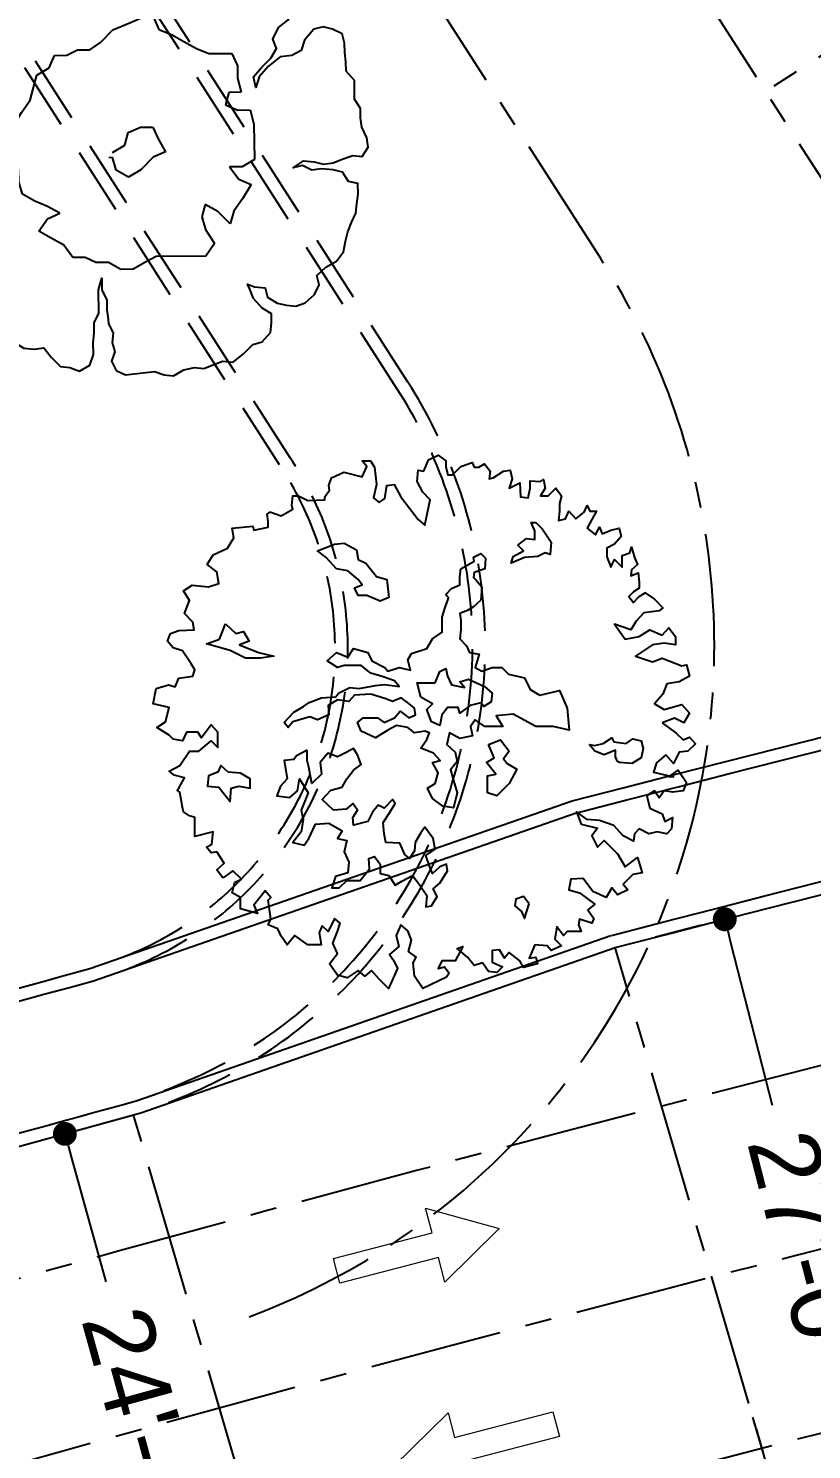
# Model space of a CAD drawing. Header units: inches. Extents: x -48022 to 80112, y -8164 to 5118.
# Drawn here: x 55822 to 56191, y -260 to 410 of the extents above; entities that cross this region are included whole.
import ezdxf

# ---------------------------------------------------------------- set-up
doc = ezdxf.new("R2010")
doc.units = ezdxf.units.IN
doc.header["$LTSCALE"] = 10
doc.header["$PDMODE"] = 32
doc.linetypes.add('CENTER', pattern=[2, 1.25, -0.25, 0.25, -0.25])
doc.linetypes.add('HIDDEN', pattern=[9.525, 6.35, -3.175])
doc.layers.add('1_CAR', color=1, linetype='Continuous', lineweight=0)
for name, color, linetype in [('1_DIM', 1, 'Continuous'), ('FOOTPATH', 1, 'Continuous'), ('ROAD CL', 251, 'CENTER'), ('roads & footpath', 161, 'Continuous'), ('trees', 109, 'Continuous')]:
    doc.layers.add(name, color=color, linetype=linetype)
doc.styles.get("Standard").update_dxf_attribs({"font": 'sanss___.ttf'})
doc.dimstyles.new('STANDARD_WS', dxfattribs={"dimscale": 180, "dimtxt": 0.18, "dimasz": 0.0625, "dimexe": 0.1875, "dimexo": 0.0625, "dimgap": 0.09375, "dimtad": 0, "dimdec": 0, "dimzin": 3, "dimdsep": 46, "dimlunit": 4, "dimtxsty": 'Standard', "dimblk": 'DOT', "dimcen": 0.09375, "dimadec": 3, "dimazin": 0, "dimtfac": 1, "dimtdec": 0, "dimtofl": 0, "dimtmove": 1, "dimatfit": 3, "dimldrblk": 'CLOSED', "dimfxl": 0, "dimfrac": 2, "dimtolj": 1, "dimtzin": 3, "dimarcsym": 0})

# ---------------------------------------------------------------- blocks, each defined once
blk = doc.blocks.new('Arpls006')
at = {"color": 0, "linetype": 'ByBlock'}
for points in [[(0.4467, -0.0098), (0.4731, -0.0295), (0.4861, -0.0419), (0.4985, -0.0367), (0.5094, -0.0492), (0.4949, -0.0632), (0.4788, -0.0653), (0.4679, -0.0865), (0.4534, -0.0705), (0.4358, -0.085), (0.4306, -0.1026), (0.4679, -0.1119), (0.4591, -0.1119), (0.4767, -0.099), (0.4928, -0.1223), (0.4861, -0.1384), (0.4664, -0.1405), (0.4503, -0.1384), (0.441, -0.1514), (0.4322, -0.1384), (0.4176, -0.1477), (0.4233, -0.1706), (0.4467, -0.1815), (0.4519, -0.196), (0.4664, -0.1887), (0.4643, -0.21), (0.4555, -0.2193), (0.4373, -0.2157), (0.4213, -0.2193), (0.4036, -0.21), (0.3948, -0.2193), (0.3927, -0.2333), (0.373, -0.223), (0.3554, -0.2032), (0.3285, -0.1939), (0.3051, -0.1923), (0.2854, -0.1778), (0.2942, -0.2012), (0.3248, -0.2084), (0.3139, -0.223), (0.3248, -0.2442), (0.3373, -0.2318), (0.3622, -0.2567), (0.3767, -0.2816), (0.4, -0.2639), (0.4088, -0.2925), (0.3912, -0.2961), (0.373, -0.3142), (0.3819, -0.3246), (0.3622, -0.334), (0.3518, -0.321), (0.3409, -0.3391), (0.316, -0.3282), (0.2979, -0.3033), (0.2745, -0.3049), (0.2709, -0.3246), (0.2906, -0.3303), (0.3196, -0.3516), (0.3067, -0.3625), (0.3176, -0.3786), (0.3139, -0.3874), (0.2906, -0.3801), (0.289, -0.391), (0.2942, -0.4035), (0.2818, -0.4035), (0.2673, -0.4035), (0.2605, -0.4107), (0.2481, -0.3946), (0.2445, -0.418), (0.2569, -0.4304), (0.2372, -0.4392), (0.2299, -0.4304), (0.2066, -0.4284), (0.1957, -0.4538), (0.2087, -0.4517), (0.2118, -0.4647), (0.1854, -0.4714), (0.1781, -0.459), (0.1584, -0.4429), (0.1496, -0.4538), (0.1402, -0.4377), (0.1262, -0.4392), (0.1262, -0.461), (0.1459, -0.4698), (0.1351, -0.4807), (0.119, -0.4787), (0.1081, -0.4626), (0.092, -0.4678), (0.0796, -0.4517), (0.0599, -0.4356), (0.0708, -0.432), (0.0563, -0.459), (0.0314, -0.459), (0.0241, -0.4735), (0.0365, -0.4698), (0.0454, -0.4823), (0.0402, -0.4896), (-0.0044, -0.5108), (-0.0205, -0.4875), (-0.0226, -0.4626), (-0.0169, -0.4517), (-0.0314, -0.4413), (-0.0262, -0.4195), (-0.0329, -0.4019), (-0.0459, -0.391), (-0.0547, -0.4107), (-0.0495, -0.432), (-0.0671, -0.4465), (-0.0599, -0.4574), (-0.0526, -0.4735), (-0.0692, -0.5108), (-0.0868, -0.4932), (-0.1014, -0.4771), (-0.1138, -0.4875), (-0.1263, -0.4771), (-0.1475, -0.4911), (-0.1657, -0.4859), (-0.1802, -0.4647), (-0.1657, -0.445), (-0.1745, -0.4252), (-0.1657, -0.4035), (-0.1605, -0.3874), (-0.1708, -0.3786), (-0.1833, -0.4035), (-0.1942, -0.3926), (-0.1999, -0.4055), (-0.1962, -0.4284), (-0.2211, -0.4284), (-0.246, -0.4107), (-0.2605, -0.4284), (-0.2714, -0.4123), (-0.2782, -0.3983), (-0.2963, -0.391), (-0.2911, -0.3801), (-0.2942, -0.3568), (-0.2963, -0.3443), (-0.2911, -0.3391), (-0.3015, -0.3267), (-0.3233, -0.3537), (-0.316, -0.3697), (-0.3482, -0.3604), (-0.3482, -0.3391), (-0.3642, -0.3303), (-0.3591, -0.3106), (-0.3466, -0.3049), (-0.3627, -0.2888), (-0.3803, -0.3013), (-0.3824, -0.3013), (-0.3928, -0.2873), (-0.3788, -0.2748), (-0.3928, -0.253), (-0.4036, -0.2551), (-0.4125, -0.2442), (-0.4021, -0.239), (-0.4, -0.2157), (-0.4342, -0.2245), (-0.4342, -0.2069), (-0.4342, -0.1887), (-0.4446, -0.1851), (-0.4555, -0.1778), (-0.4576, -0.169), (-0.4627, -0.1405), (-0.4679, -0.1368), (-0.4643, -0.1332), (-0.4539, -0.1135), (-0.4736, -0.1083), (-0.4825, -0.1011), (-0.4627, -0.0902), (-0.4446, -0.0632), (-0.427, -0.0632), (-0.4036, -0.0435), (-0.3912, -0.0564), (-0.3912, -0.0274), (-0.4036, -0.0134), (-0.4218, -0.0383), (-0.4285, -0.0274), (-0.4503, -0.0274), (-0.4576, -0.0435), (-0.4752, -0.0404), (-0.4825, -0.0331), (-0.5058, -0.0186), (-0.4897, -0.0077), (-0.4825, 0.0188), (-0.513, 0.026), (-0.5073, 0.0546), (-0.484, 0.0618), (-0.4716, 0.0582), (-0.4643, 0.0743), (-0.4379, 0.0779), (-0.4342, 0.0903), (-0.4415, 0.1012), (-0.4576, 0.1261), (-0.4752, 0.1318), (-0.4861, 0.1443), (-0.4804, 0.1588), (-0.4643, 0.164), (-0.4358, 0.1656), (-0.4379, 0.1801), (-0.4539, 0.1962), (-0.4446, 0.2211), (-0.4555, 0.2392), (-0.4394, 0.2501), (-0.4088, 0.2465), (-0.3891, 0.2532), (-0.3928, 0.275), (-0.4109, 0.289), (-0.4, 0.3072), (-0.3731, 0.3196), (-0.3606, 0.3393), (-0.3642, 0.3575), (-0.3248, 0.3611), (-0.3233, 0.3538), (-0.2963, 0.359), (-0.2963, 0.3699), (-0.2979, 0.3839), (-0.2927, 0.3876), (-0.2911, 0.3876), (-0.2714, 0.3808), (-0.2497, 0.3933), (-0.2517, 0.4), (-0.2497, 0.4182), (-0.2388, 0.4182), (-0.2211, 0.4093), (-0.189, 0.4109), (-0.189, 0.4166), (-0.1802, 0.429), (-0.1817, 0.4379), (-0.1765, 0.4524), (-0.1532, 0.4628), (-0.119, 0.4539), (-0.1102, 0.4737), (-0.119, 0.4845), (-0.1029, 0.4845), (-0.0957, 0.4721), (-0.092, 0.4394), (-0.0977, 0.4145), (-0.0868, 0.4057), (-0.076, 0.413), (-0.0723, 0.4379), (-0.0583, 0.4394), (-0.0459, 0.4166), (-0.0132, 0.3735), (-0.0008, 0.3627), (0.0096, 0.4109), (-0.0044, 0.4254), (-0.0153, 0.4451), (-0.0132, 0.4664), (-0.0029, 0.4648)], [(-0.0029, 0.4648), (0.006, 0.4861), (0.0241, 0.4949), (0.0386, 0.4845), (0.0386, 0.4721), (0.0423, 0.4576), (0.0511, 0.4576), (0.0671, 0.4737), (0.0884, 0.4809), (0.092, 0.4721), (0.1008, 0.4721), (0.1117, 0.4788), (0.1226, 0.4648), (0.1205, 0.4503), (0.1278, 0.4524), (0.1475, 0.4648), (0.1599, 0.4664), (0.1636, 0.4503), (0.1584, 0.4327), (0.1781, 0.4431), (0.1797, 0.4166), (0.1942, 0.4145), (0.1978, 0.4327), (0.1978, 0.4467), (0.2175, 0.4451), (0.2227, 0.4488), (0.2263, 0.4327), (0.2175, 0.4182), (0.2315, 0.4182), (0.246, 0.4327), (0.2569, 0.4182), (0.2533, 0.4036), (0.2533, 0.3896), (0.2512, 0.3715), (0.2642, 0.3751), (0.2709, 0.3896), (0.2839, 0.3751), (0.2999, 0.3876), (0.3051, 0.4), (0.3103, 0.3896), (0.3228, 0.3896), (0.3139, 0.3735), (0.3051, 0.3575), (0.3212, 0.3445), (0.3285, 0.359), (0.3336, 0.3466), (0.3497, 0.3538), (0.3658, 0.3575), (0.3694, 0.3414), (0.357, 0.3269), (0.3425, 0.3196), (0.3425, 0.3035), (0.3497, 0.2838), (0.357, 0.2983), (0.3715, 0.2838), (0.3715, 0.3056), (0.3855, 0.3108), (0.3891, 0.3217), (0.3948, 0.302), (0.4, 0.289), (0.3891, 0.2786), (0.3876, 0.2677), (0.4016, 0.2729), (0.4036, 0.2553), (0.4036, 0.2444), (0.3927, 0.2371), (0.3839, 0.2283), (0.3927, 0.2174), (0.4036, 0.2283), (0.4145, 0.2356), (0.4322, 0.2231), (0.4482, 0.207), (0.441, 0.2013), (0.4124, 0.1977), (0.3979, 0.1816), (0.3876, 0.1656), (0.357, 0.1764), (0.3767, 0.1479), (0.4036, 0.1531), (0.4233, 0.1656), (0.4467, 0.1552), (0.4591, 0.1692), (0.4716, 0.1531), (0.4716, 0.137), (0.4503, 0.1407), (0.4285, 0.137), (0.3964, 0.1158), (0.4285, 0.1049), (0.4467, 0.1121), (0.484, 0.0976), (0.4928, 0.0997), (0.4985, 0.0779), (0.4788, 0.0675), (0.4555, 0.0639), (0.4482, 0.0442), (0.4322, 0.026), (0.4503, 0.0151), (0.484, 0.0245), (0.4985, 0.0084), (0.4876, -0.0098), (0.47, -0.0009), (0.4467, -0.0098)]]:
    blk.add_lwpolyline(points, dxfattribs=at)
for points in [[(0.1745, 0.3251), (0.1907, 0.3379), (0.2068, 0.3361), (0.2068, 0.3523), (0.1995, 0.3681), (0.2087, 0.3681), (0.2211, 0.3556), (0.2373, 0.3306), (0.2355, 0.3075), (0.2263, 0.3108), (0.212, 0.3038), (0.187, 0.302), (0.162, 0.2913), (0.1657, 0.3038), (0.1852, 0.3145)], [(-0.1709, 0.327), (-0.153, 0.3288), (-0.1298, 0.3163), (-0.1262, 0.2983), (-0.1118, 0.2913), (-0.092, 0.2663), (-0.0725, 0.2608), (-0.0689, 0.2267), (-0.085, 0.2197), (-0.11, 0.2304), (-0.1262, 0.2304), (-0.1335, 0.2447), (-0.1192, 0.2502), (-0.1262, 0.2608), (-0.146, 0.277), (-0.1673, 0.2806), (-0.1871, 0.302), (-0.2032, 0.3145)], [(-0.3769, 0.1767), (-0.3571, 0.1587), (-0.3428, 0.1624), (-0.3321, 0.1444), (-0.3501, 0.1374), (-0.3141, 0.1231), (-0.2855, 0.1158), (-0.3105, 0.1121), (-0.3391, 0.1121), (-0.3678, 0.1264), (-0.4125, 0.1389), (-0.3876, 0.1481)], [(0.3089, -0.0507), (0.3196, -0.0525), (0.3357, -0.0491), (0.3518, -0.0382), (0.3555, -0.0455), (0.3787, -0.0491), (0.3911, -0.04), (0.4073, -0.0436), (0.4109, -0.058), (0.4073, -0.076), (0.3893, -0.0866), (0.3662, -0.0848), (0.3625, -0.083), (0.3589, -0.0741), (0.3589, -0.0616), (0.3375, -0.0705), (0.3196, -0.0635)], [(-0.3714, -0.1028), (-0.3857, -0.0903), (-0.3912, -0.1028), (-0.4089, -0.1098), (-0.4107, -0.1296), (-0.3894, -0.1314), (-0.3678, -0.1582), (-0.3659, -0.1333), (-0.3516, -0.1296), (-0.3303, -0.1333), (-0.3303, -0.1153), (-0.3483, -0.1046)], [(0.1962, -0.3515), (0.1852, -0.3372), (0.1709, -0.3426), (0.1691, -0.3551), (0.1818, -0.3658), (0.187, -0.3786)]]:
    blk.add_lwpolyline(points, close=True, dxfattribs=at)
at = {"layer": 'trees', "color": 32, "linetype": 'ByBlock'}
for points in [[(-0.2657, -0.0092), (-0.2477, 0.0103), (-0.2297, 0.021), (-0.2191, 0.0283), (-0.1959, 0.0371), (-0.1688, 0.0389), (-0.1636, 0.0463), (-0.142, 0.0569), (-0.1243, 0.0551), (-0.0939, 0.0606), (-0.0759, 0.0624), (-0.0491, 0.0588), (-0.0579, 0.0694), (-0.0795, 0.0767), (-0.1027, 0.0838), (-0.1207, 0.0981), (-0.153, 0.0981), (-0.1655, 0.0944), (-0.185, 0.1069), (-0.1673, 0.1231), (-0.1457, 0.1142), (-0.135, 0.1304), (-0.1082, 0.1231), (-0.1009, 0.1069), (-0.0759, 0.0944), (-0.0704, 0.0874), (-0.0491, 0.0944), (-0.0275, 0.0892), (-0.0329, 0.1087), (-0.0256, 0.1212), (0.003, 0.1304), (0.0137, 0.1484), (0.0317, 0.1609), (0.0317, 0.1895), (0.0368, 0.2057), (0.0441, 0.2252), (0.0387, 0.2325), (0.0493, 0.2432), (0.0655, 0.2502), (0.0655, 0.2663), (0.0673, 0.2806), (0.0923, 0.295), (0.0908, 0.3023), (0.1051, 0.3093), (0.1139, 0.3005), (0.1121, 0.2806), (0.0923, 0.2736), (0.0908, 0.2645), (0.0959, 0.2593), (0.1066, 0.2468), (0.1051, 0.2215), (0.0908, 0.209), (0.0798, 0.202), (0.0655, 0.1965), (0.0673, 0.184), (0.0673, 0.166), (0.0655, 0.1484), (0.078, 0.1356), (0.0834, 0.1231), (0.1014, 0.1197), (0.0941, 0.0944), (0.1066, 0.0874), (0.1264, 0.0944), (0.1444, 0.0944), (0.1569, 0.0819), (0.1873, 0.0749), (0.198, 0.0533), (0.216, 0.0426), (0.2534, 0.0514), (0.2678, 0.0176), (0.2714, -0.0238), (0.241, -0.0165), (0.2087, -0.0165), (0.1657, 0.0066), (0.1337, 0.0033), (0.1462, -0.0165), (0.1121, -0.0165), (0.0941, -0.004), (0.0853, -0.0165), (0.0889, -0.0345), (0.0655, -0.0397), (0.046, -0.029), (0.0405, -0.0507), (0.0566, -0.065), (0.0603, -0.0827), (0.0478, -0.0988), (0.053, -0.1186), (0.0603, -0.1418), (0.053, -0.1704), (0.0332, -0.1671), (0.0137, -0.1528), (0.0045, -0.1329), (0.0189, -0.1241), (0.0243, -0.1043), (0.0137, -0.0845), (0.028, -0.0811), (0.0155, -0.0668), (-0.008, -0.0577), (0.003, -0.0415), (0.0082, -0.029), (-0.0006, -0.0254), (-0.0204, -0.029), (-0.0329, -0.0184), (-0.0543, -0.0147), (-0.0704, -0.0238), (-0.0939, -0.0382), (-0.1207, -0.0254), (-0.1277, -0.0092), (-0.117, -0.0004), (-0.0902, -0.0004), (-0.0777, -0.0092), (-0.0579, -0.0004), (-0.0473, 0.0121), (-0.0311, -0.0004), (-0.0186, 0.0051), (-0.0204, 0.0176), (-0.0311, 0.0265), (-0.0454, 0.0371), (-0.0616, 0.0301), (-0.0741, 0.0353), (-0.1027, 0.0444), (-0.1332, 0.0426), (-0.1438, 0.0301), (-0.1655, 0.0338), (-0.1831, 0.0228), (-0.1816, 0.0051), (-0.2029, -0.004), (-0.2173, 0.0015), (-0.2495, -0.0077), (-0.2584, -0.0184)], [(0.0189, 0.0658), (0.0277, 0.0871), (0.0387, 0.0926), (0.042, 0.0783), (0.0493, 0.0621), (0.0743, 0.0566), (0.0655, 0.0673), (0.0816, 0.0728), (0.1118, 0.0585), (0.1261, 0.046), (0.1246, 0.0298), (0.1103, 0.021), (0.1048, 0.028), (0.085, 0.0228), (0.0655, 0.0085), (0.0618, 0.0191), (0.042, 0.0191), (0.0313, 0.0048), (0.0277, -0.015), (0.0115, -0.0077), (0.0027, 0.0155), (0.0134, 0.0261), (-0.008, 0.0386), (-0.0153, 0.0658)], [(0.1191, -0.0507), (0.1422, -0.0418), (0.1584, -0.0635), (0.1477, -0.0778), (0.1547, -0.0866), (0.1727, -0.0973), (0.1584, -0.1241), (0.1352, -0.1476), (0.1173, -0.1421), (0.1173, -0.1098), (0.1334, -0.1064), (0.1154, -0.0848), (0.1298, -0.076)], [(-0.2227, -0.0616), (-0.2425, -0.0723), (-0.248, -0.0793), (-0.2657, -0.0811), (-0.2605, -0.1153), (-0.273, -0.1296), (-0.28, -0.1476), (-0.255, -0.1509), (-0.2407, -0.1384), (-0.2371, -0.1153), (-0.2209, -0.1421), (-0.2337, -0.1744), (-0.23, -0.1924), (-0.2337, -0.2155), (-0.2495, -0.2354), (-0.2282, -0.2405), (-0.2194, -0.228), (-0.2066, -0.2012), (-0.1816, -0.1994), (-0.1566, -0.2137), (-0.1655, -0.228), (-0.1478, -0.2317), (-0.153, -0.253), (-0.1441, -0.2728), (-0.146, -0.2927), (-0.1691, -0.2997), (-0.1764, -0.3213), (-0.1621, -0.3213), (-0.1478, -0.307), (-0.1225, -0.307), (-0.1048, -0.2853), (-0.1064, -0.2655), (-0.0957, -0.2622), (-0.085, -0.2765), (-0.085, -0.2942), (-0.0689, -0.2978), (-0.0564, -0.3158), (-0.0439, -0.3085), (-0.0241, -0.2978), (-0.0116, -0.314), (0.0027, -0.3356), (0.0009, -0.357), (0.0115, -0.3551), (0.0225, -0.3372), (0.0152, -0.3228), (0.0277, -0.3122), (0.042, -0.289), (0.0402, -0.2765), (0.0277, -0.2817), (0.0134, -0.2942), (0.0082, -0.2799), (0.0009, -0.2603), (0.0189, -0.2479), (0.0152, -0.228), (-0.0009, -0.2067), (-0.008, -0.2174), (-0.0189, -0.2354), (-0.0204, -0.2512), (-0.0296, -0.2655), (-0.0384, -0.2585), (-0.0476, -0.2369), (-0.0744, -0.2354), (-0.0777, -0.2192), (-0.0795, -0.1976), (-0.0671, -0.1796), (-0.0564, -0.1619), (-0.0619, -0.1546), (-0.0777, -0.1707), (-0.0887, -0.1653), (-0.0994, -0.1781), (-0.1082, -0.1957), (-0.135, -0.203), (-0.1368, -0.1887), (-0.128, -0.1744), (-0.1368, -0.1619), (-0.1493, -0.1726), (-0.1728, -0.1744), (-0.1941, -0.1546), (-0.178, -0.1366), (-0.1566, -0.1314), (-0.1478, -0.1153), (-0.135, -0.0991), (-0.1207, -0.0885), (-0.128, -0.0705), (-0.135, -0.058), (-0.1478, -0.065), (-0.1655, -0.0741), (-0.1834, -0.0668), (-0.1978, -0.0848), (-0.1959, -0.1064), (-0.2139, -0.1241), (-0.2194, -0.0936), (-0.2227, -0.0811)]]:
    blk.add_lwpolyline(points, close=True, dxfattribs=at)
blk = doc.blocks.new('ARPLS501')
at = {"layer": 'trees', "color": 24, "linetype": 'Continuous'}
for p, q in [((-0.1044, 0.2246), (-0.0889, 0.2517)), ((-0.0889, 0.2517), (-0.0617, 0.2595)), ((-0.0617, 0.2595), (-0.0345, 0.2595)), ((0.0082, 0.2595), (0.0353, 0.2711)), ((0.0353, 0.2711), (0.0586, 0.2711)), ((0.0586, 0.2711), (0.0897, 0.2517)), ((0.0897, 0.2517), (0.1168, 0.2323)), ((-0.116, 0.1974), (-0.1044, 0.2246)), ((0.1168, 0.2323), (0.144, 0.2246)), ((0.144, 0.2246), (0.1711, 0.2168)), ((-0.2014, 0.1625), (-0.1859, 0.1897)), ((-0.1859, 0.1897), (-0.1704, 0.2168)), ((-0.1704, 0.2168), (-0.1432, 0.1974)), ((-0.1432, 0.1974), (-0.1315, 0.1703)), ((-0.1315, 0.1703), (-0.116, 0.1974)), ((0.1711, 0.2168), (0.1867, 0.1897)), ((0.1867, 0.1897), (0.2138, 0.178)), ((-0.2286, 0.1431), (-0.2014, 0.1625)), ((0.2138, 0.178), (0.2138, 0.1509)), ((-0.2286, 0.116), (-0.2286, 0.1431)), ((0.2138, 0.1509), (0.2255, 0.1276)), ((0.2255, 0.1276), (0.2255, 0.1005)), ((-0.2402, 0.0927), (-0.2286, 0.116)), ((0.2255, 0.1005), (0.241, 0.0772)), ((-0.2557, 0.0384), (-0.2402, 0.0656)), ((-0.2402, 0.0656), (-0.2402, 0.0927)), ((0.241, 0.0772), (0.2682, 0.05)), ((-0.2557, 0.0113), (-0.2557, 0.0384)), ((-0.0539, 0.019), (-0.0384, 0.0462)), ((-0.0384, 0.0462), (-0.0112, 0.0539)), ((-0.0112, 0.0539), (-0.0112, 0.0617)), ((0.0004, 0.0539), (0.0159, 0.0268)), ((0.2682, 0.05), (0.2837, 0.0113)), ((-0.2402, -0.0159), (-0.2557, 0.0113)), ((-0.0384, -0.0081), (-0.0539, 0.019)), ((0.0159, 0.0268), (0.0431, 0.019)), ((0.0431, 0.019), (0.0547, -0.0081)), ((0.2837, 0.0113), (0.2953, -0.0159)), ((-0.2286, -0.0392), (-0.2402, -0.0159)), ((-0.0112, -0.0353), (-0.0384, -0.0081)), ((0.0547, -0.0081), (0.0547, -0.0353)), ((0.2953, -0.0159), (0.2953, -0.0392)), ((-0.2286, -0.1477), (-0.2286, -0.0392)), ((0.0004, -0.0624), (-0.0112, -0.0353)), ((0.0276, -0.0469), (0.0004, -0.0624)), ((0.0547, -0.0353), (0.0276, -0.0469)), ((0.2682, -0.0508), (0.2565, -0.0779)), ((0.2953, -0.0392), (0.2682, -0.0508)), ((0.2565, -0.0779), (0.241, -0.1051)), ((0.241, -0.1051), (0.2255, -0.1322)), ((-0.2014, -0.1671), (-0.2286, -0.1477)), ((-0.1704, -0.1477), (-0.2014, -0.1671)), ((-0.1432, -0.14), (-0.1704, -0.1477)), ((-0.116, -0.1477), (-0.1432, -0.14)), ((-0.1315, -0.1749), (-0.116, -0.1477)), ((0.2255, -0.1322), (0.2138, -0.1594)), ((-0.1587, -0.202), (-0.1315, -0.1749)), ((0.2138, -0.1594), (0.2138, -0.2098)), ((-0.1315, -0.2098), (-0.1587, -0.202)), ((-0.1044, -0.2292), (-0.1315, -0.2098)), ((-0.0345, -0.202), (-0.0617, -0.2214)), ((-0.0345, -0.2292), (-0.0345, -0.202)), ((0.1013, -0.1943), (0.0897, -0.2214)), ((0.1285, -0.202), (0.1013, -0.1943)), ((0.1285, -0.2292), (0.1285, -0.202)), ((0.2138, -0.2098), (0.1867, -0.2214)), ((-0.0733, -0.2486), (-0.1044, -0.2292)), ((-0.0617, -0.2214), (-0.0733, -0.2486)), ((-0.019, -0.2563), (-0.0345, -0.2292)), ((0.0897, -0.2486), (0.0586, -0.2563)), ((0.0897, -0.2214), (0.0897, -0.2486)), ((0.1595, -0.2214), (0.1285, -0.2292)), ((0.1867, -0.2214), (0.1595, -0.2214)), ((0.0586, -0.2563), (-0.019, -0.2563))]:
    blk.add_line(p, q, dxfattribs=at)
at = {"layer": 'trees'}
blk.add_lwpolyline([(0.1618, 0.478), (0.1361, 0.4832), (0.1156, 0.478), (0.0951, 0.4754), (0.0694, 0.4883), (0.0464, 0.4959), (0.0258, 0.4985), (0.0053, 0.4857), (0.0053, 0.4651), (-0.0024, 0.4446), (-0.005, 0.424), (-0.0127, 0.4036), (-0.0229, 0.3805), (-0.0153, 0.3547), (-0.0177, 0.3342), (-0.0203, 0.3547), (-0.028, 0.3805), (-0.0332, 0.401), (-0.028, 0.424), (-0.0153, 0.4446), (-0.005, 0.4677), (-0.0127, 0.4908), (-0.0148, 0.5036), (-0.028, 0.5062), (-0.0485, 0.4959), (-0.0741, 0.4832), (-0.0947, 0.4832), (-0.1152, 0.4806), (-0.1358, 0.4883), (-0.1563, 0.4806), (-0.1692, 0.46), (-0.1896, 0.4524), (-0.2153, 0.4548), (-0.2359, 0.4498), (-0.2435, 0.4292), (-0.2512, 0.4061), (-0.2539, 0.3928), (-0.2537, 0.3805), (-0.2358, 0.3317), (-0.187, 0.2649), (-0.246, 0.3163), (-0.2897, 0.3676), (-0.3102, 0.3753), (-0.3307, 0.3728), (-0.3384, 0.3523), (-0.359, 0.3471), (-0.382, 0.3291), (-0.3896, 0.3086), (-0.3922, 0.2881), (-0.4128, 0.2727), (-0.4256, 0.2522), (-0.4281, 0.229), (-0.4256, 0.2085), (-0.4461, 0.1932), (-0.4666, 0.1726), (-0.4692, 0.1521), (-0.4769, 0.1315), (-0.4641, 0.1084), (-0.441, 0.1007), (-0.4154, 0.1007), (-0.3948, 0.0981), (-0.3717, 0.0981), (-0.3512, 0.0879), (-0.2999, 0.0879), (-0.2742, 0.0802), (-0.2999, 0.0802), (-0.323, 0.0699), (-0.3435, 0.0699), (-0.364, 0.0673), (-0.3745, 0.0665), (-0.3946, 0.0565), (-0.4151, 0.0589), (-0.4356, 0.0538), (-0.4562, 0.0615), (-0.4766, 0.0512), (-0.4862, 0.0308), (-0.4795, -0.0328), (-0.4871, -0.0533), (-0.4897, -0.0738), (-0.4769, -0.097), (-0.4718, -0.12), (-0.4743, -0.1405), (-0.4589, -0.1816), (-0.4615, -0.2048), (-0.4436, -0.2279), (-0.423, -0.2483), (-0.4178, -0.2688), (-0.3974, -0.2869), (-0.3769, -0.2894), (-0.3564, -0.2894), (-0.3435, -0.2688), (-0.323, -0.2509), (-0.3025, -0.2432), (-0.2914, -0.2377), (-0.2973, -0.2535), (-0.2999, -0.2766), (-0.3205, -0.2817), (-0.3332, -0.3022), (-0.3384, -0.3228), (-0.3409, -0.3433), (-0.3332, -0.3639), (-0.3153, -0.3844), (-0.2947, -0.3947), (-0.2742, -0.3895), (-0.2563, -0.41), (-0.2435, -0.4332), (-0.223, -0.4485), (-0.1998, -0.4537), (-0.1793, -0.4588), (-0.1589, -0.4666), (-0.1384, -0.4768), (-0.1178, -0.4793), (-0.0973, -0.4819), (-0.0741, -0.4819), (-0.0691, -0.4614), (-0.0485, -0.4485), (-0.0435, -0.4281), (-0.0409, -0.4023), (-0.0435, -0.3818), (-0.0332, -0.3613), (-0.0383, -0.3407), (-0.0229, -0.3639), (-0.0255, -0.387), (-0.0306, -0.4075), (-0.028, -0.4281), (-0.0203, -0.4485), (-0.0127, -0.4716), (-0.0153, -0.4922), (0.0053, -0.505), (0.0258, -0.5024), (0.049, -0.4922), (0.0694, -0.4896), (0.0899, -0.4896), (0.1104, -0.4768), (0.1515, -0.4768), (0.1721, -0.4588), (0.1926, -0.4588), (0.213, -0.4563), (0.2336, -0.4563), (0.2541, -0.4511), (0.2644, -0.4306), (0.2694, -0.41), (0.2644, -0.3895), (0.2412, -0.3689), (0.2182, -0.3613), (0.2079, -0.3407), (0.2053, -0.3151), (0.1848, -0.2894), (0.1618, -0.2688), (0.1387, -0.2612), (0.1618, -0.2561), (0.1823, -0.274), (0.2027, -0.2946), (0.2233, -0.3074), (0.2438, -0.2996), (0.2694, -0.3125), (0.2849, -0.3331), (0.3079, -0.3484), (0.3284, -0.3433), (0.3695, -0.3433), (0.3849, -0.3228), (0.4054, -0.3099), (0.4183, -0.2894), (0.4157, -0.2688), (0.4362, -0.2509), (0.4541, -0.2304), (0.4567, -0.2098), (0.4618, -0.1893), (0.467, -0.1687), (0.4721, -0.1482), (0.485, -0.1277), (0.4952, -0.1073), (0.4773, -0.0867), (0.4541, -0.0841), (0.431, -0.0867), (0.4054, -0.0738), (0.3849, -0.061), (0.3643, -0.0686), (0.3439, -0.0636), (0.3643, -0.0559), (0.3849, -0.0584), (0.4259, -0.0584), (0.4465, -0.0533), (0.4721, -0.0584), (0.4926, -0.0481), (0.4926, -0.0276), (0.4977, -0.0072), (0.5029, 0.0134), (0.4977, 0.0339), (0.49, 0.0545), (0.4876, 0.0776), (0.4876, 0.0981), (0.485, 0.1187), (0.4798, 0.1392), (0.4644, 0.1598), (0.4465, 0.1803), (0.4362, 0.2008), (0.4491, 0.2238), (0.4336, 0.247), (0.4106, 0.2496), (0.3951, 0.229), (0.3669, 0.2162), (0.3464, 0.2033), (0.3284, 0.1829), (0.3079, 0.1726), (0.3208, 0.1932), (0.3336, 0.2136), (0.3542, 0.2264), (0.3669, 0.247), (0.3643, 0.2675), (0.3772, 0.2881), (0.3746, 0.3086), (0.3542, 0.3215), (0.3439, 0.342), (0.3413, 0.3625), (0.3336, 0.3831), (0.3131, 0.3958), (0.2849, 0.4087), (0.2541, 0.4164), (0.231, 0.4369), (0.2053, 0.4446), (0.1848, 0.4318), (0.1771, 0.4113), (0.1771, 0.4343), (0.1745, 0.4548)], close=True, dxfattribs=at)
blk = doc.blocks.new('*U133')
at = {"layer": '1_CAR'}
for points in [[(310.85, 51.37), (358.84, 50.16), (359.14, 62.16), (389.85, 43.38), (358.24, 26.17), (358.54, 38.16), (310.55, 39.37)], [(390.06, -58.66), (342.08, -57.45), (341.78, -69.45), (311.06, -50.67), (342.68, -33.46), (342.38, -45.46), (390.36, -46.66)]]:
    blk.add_lwpolyline(points, close=True, dxfattribs=at)
blk = doc.blocks.new('*U134')
at = {"color": 0, "linetype": 'ByBlock', "lineweight": -2, "transparency": 16777216, "rotation": 16.02525740568267}
blk.add_blockref('*U133', (55681.42, -304.94), dxfattribs=at)
blk = doc.blocks.new('_Dot')
at = {"color": 0, "linetype": 'ByBlock', "lineweight": -2}
blk.add_line((-0.5, 0), (-1, 0), dxfattribs=at)
at = {"color": 0, "linetype": 'ByBlock', "const_width": 0.5}
blk.add_lwpolyline([(-0.25, 0, 1), (0.25, 0, 1)], format="xyb", close=True, dxfattribs=at)
blk = doc.blocks.new('*D135')
at = {"layer": '1_DIM', "color": 0, "lineweight": -2, "transparency": 16777216}
for p, q in [((56139.54, -12.61), (56117.74, -18.19)), ((56153.23, -20.72), (56172.85, -97.39)), ((56227.98, -312.81), (56208.36, -236.14)), ((56219.87, -326.49), (56198.07, -332.07))]:
    blk.add_line(p, q, dxfattribs=at)
at = {"layer": 'Defpoints', "color": 0, "transparency": 16777216}
for p in [(56150.44, -9.82), (56230.77, -323.7), (56230.77, -323.7)]:
    blk.add_point(p, dxfattribs=at)
at = {"layer": '1_DIM', "color": 0, "lineweight": -2, "transparency": 16777216, "xscale": 11.25, "yscale": 11.25, "zscale": 11.25}
for p, rotation in [((56150.44, -9.82), 104.3553419814786), ((56230.77, -323.7), 284.3553419814786)]:
    blk.add_blockref('_Dot', p, dxfattribs=dict(at, rotation=rotation))
at = {"layer": '1_DIM', "color": 0, "transparency": 16777216, "insert": (56190.6, -166.76), "char_height": 32.4, "attachment_point": 5, "rotation": 284.35534}
blk.add_mtext('\\A1;27\'-0"', dxfattribs=at)
blk = doc.blocks.new('_Closed')
at = {"color": 0, "linetype": 'ByBlock', "lineweight": -2}
for p, q in [((-1, 0.167), (0, 0)), ((-1, 0.167), (-1, -0.167)), ((0, 0), (-1, -0.167)), ((0, 0), (-1, 0))]:
    blk.add_line(p, q, dxfattribs=at)
blk = doc.blocks.new('*D136')
at = {"layer": '1_DIM', "color": 0, "lineweight": -2, "transparency": 16777216}
for p, q in [((55834.15, -112.44), (55871.96, -102.01)), ((55842.41, -121.83), (55858.68, -180.77)), ((55913.03, -377.76), (55896.77, -318.83)), ((55910.75, -390.06), (55948.56, -379.63))]:
    blk.add_line(p, q, dxfattribs=at)
at = {"layer": 'Defpoints', "color": 0, "transparency": 16777216}
for p in [(55823.3, -115.43), (55916.03, -388.61), (55899.91, -393.06)]:
    blk.add_point(p, dxfattribs=at)
at = {"layer": '1_DIM', "color": 0, "lineweight": -2, "transparency": 16777216, "xscale": 11.25, "yscale": 11.25, "zscale": 11.25}
for p, rotation in [((55839.42, -110.99), 105.4257756666035), ((55916.03, -388.61), 285.4257756666034)]:
    blk.add_blockref('_Dot', p, dxfattribs=dict(at, rotation=rotation))
at = {"layer": '1_DIM', "color": 0, "transparency": 16777216, "insert": (55877.72, -249.8), "char_height": 32.4, "attachment_point": 5, "rotation": 285.42578}
blk.add_mtext('\\A1;24\'-0"', dxfattribs=at)
blk = doc.blocks.new('*D190')
at = {"layer": '1_DIM', "color": 0, "lineweight": -2, "transparency": 16777216}
for p, q in [((56180.01, -300.1), (56163.72, -244.56)), ((56162.42, -280.12), (56126.78, -290.57)), ((55949.71, -367.66), (55933.42, -312.12)), ((55953.72, -341.34), (55989.36, -330.89))]:
    blk.add_line(p, q, dxfattribs=at)
at = {"layer": 'Defpoints', "color": 0, "transparency": 16777216}
for p in [(56173.22, -276.95), (56183.18, -310.9), (55952.88, -378.46)]:
    blk.add_point(p, dxfattribs=at)
at = {"layer": '1_DIM', "color": 0, "lineweight": -2, "transparency": 16777216, "xscale": 11.25, "yscale": 11.25, "zscale": 11.25}
for p, rotation in [((56173.22, -276.95), 16.34914933305047), ((55942.92, -344.51), 196.3491493330504)]:
    blk.add_blockref('_Dot', p, dxfattribs=dict(at, rotation=rotation))
at = {"layer": '1_DIM', "color": 0, "transparency": 16777216, "insert": (56058.07, -310.73), "char_height": 32.4, "attachment_point": 5, "rotation": 16.34915}
blk.add_mtext('\\A1;20\'-0"', dxfattribs=at)

msp = doc.modelspace()

# ---------------------------------------------------------------- linework, layer by layer
at = {"layer": 'FOOTPATH', "color": 32, "linetype": 'HIDDEN', "ltscale": 0.5}
for points in [[(55866.44, -27.7, 0.481617), (55940.54, 204.56), (55515.14, 867.6), (55517.13, 2022.05, -1.37297), (56418.89, 1729.69), (56274.73, 1639.18, 0.414074), (56256.66, 1556.29), (57027.18, 355.32, 0.326606), (57183.33, 296.41, 0.307224)], [(55868.55, -33.32, 0.481473), (55945.59, 207.8), (55521.14, 869.36), (55523.13, 2022.04, -1.371263), (56414.71, 1734.14), (56271.52, 1644.24, 0.414214), (56251.61, 1553.05), (57022.13, 352.08, 0.325865), (57184.48, 290.52, 0.307224)], [(55886.2, -90.5, 0.477675), (55996.09, 240.2), (55581.17, 886.9), (55583.13, 2021.93, -1.655196), (56259.54, 1664.98, 0.403406), (56223.78, 1485.31), (56964.66, 330.54, 0.307224), (57195.92, 231.62)], [(55888.3, -96.12, 0.477675), (56001.14, 243.44), (55587.18, 888.66), (55589.13, 2021.92, -1.653868), (56256.64, 1670.27, 0.404769), (56218.73, 1482.07), (56959.61, 327.3, 0.307224), (57197.07, 225.73)]]:
    msp.add_lwpolyline(points, format="xyb", dxfattribs=at)
at = {"layer": 'ROAD CL', "ltscale": 5}
for p, q in [((56331.4, 484.24), (56169.8, 380.57)), ((56189.97, -334.08), (56098.76, -23.13)), ((55952.88, -378.46), (55871.78, -101.99))]:
    msp.add_line(p, q, dxfattribs=at)
at = {"layer": 'ROAD CL', "color": 1, "ltscale": 5}
for points in [[(68746.23, 3597.42), (67790.29, -328.87, -0.345872), (67452.17, -594.54), (67063.87, -594.54, -0.265797), (66763.9, -422.96, 0.401109), (66077.79, -228.46, -0.200782), (65810.22, -252.71, 0.02301), (64627.8, 61.7, 0.126482), (55518, -265.08)], [(55517.7, -440.43, -0.127208), (64593.65, -102.8, -0.187226), (65700.19, -781.38, 0.079949), (66064.65, -1133.43, -0.270065), (66247.12, -1446.61), (66247.12, -1896.11)]]:
    msp.add_lwpolyline(points, format="xyb", dxfattribs=at)
at = {"layer": 'ROAD CL', "ltscale": 5}
msp.add_lwpolyline([(55926.22, -197.24, 0.477675), (56092.04, 301.76), (55695.23, 920.24), (55697.13, 2021.74, -1.653868), (56195.41, 1759.24, 0.404769), (56127.83, 1423.75), (56875.69, 258.12, 0.307224), (57224.64, 108.84, 0.307224)], format="xyb", dxfattribs=at)
msp.add_lwpolyline([(56273.48, 218.97), (55803.29, 951.82), (55805.13, 2021.55)], dxfattribs=at)
at = {"layer": 'ROAD CL', "color": 1, "ltscale": 5}
msp.add_arc((60707.91, -17805.29), 18207.9, 78.092845, 106.025257, dxfattribs=at)
at = {"layer": 'roads & footpath'}
for points in [[(56078.48, 46, -0.086639), (62399.14, 558.59, 0.506158)], [(56080.17, 40.24, -0.086636), (62398.59, 552.61, 0.506158)], [(56097.07, -17.37, -0.086611), (62393.09, 492.87, 0.506158)], [(56098.76, -23.13, -0.086608), (62392.54, 486.89, 0.506158)], [(56189.97, -334.08, -0.119098), (64665.4, -198.62, -0.20744), (65768.53, -1002.89, 0.151135), (66044.45, -1258.17, -0.2887), (66175.12, -1465.62), (66175.12, -2004.01, -0.414091), (65944.95, -2234.28)], [(55042.38, -189.84, 0.507419), (55128.35, -252.75, -0.010119), (55852.97, -38.78), (56080.45, 40.33)], [(55629.07, -95.25, -0.003117), (55851.19, -33.04), (56078.48, 46)], [(55647.64, -158.58, -0.003084), (55873.44, -95.32), (56096.78, -17.46)], [(54882.99, -74.64, 0.526511), (55184.99, -304.05, -0.00957), (55875.22, -101.05), (56098.76, -23.13)]]:
    msp.add_lwpolyline(points, format="xyb", dxfattribs=at)

# ---------------------------------------------------------------- block references
msp.add_blockref('*U134', (0, 0))
at = {"xscale": 215.6249999999999, "yscale": 215.6249999999999, "zscale": 215.6249999999999, "rotation": 90.6622330471717}
msp.add_blockref('ARPLS501', (55873.44, 351.88), dxfattribs=at)
at = {"layer": 'trees', "xscale": 250, "yscale": 250, "zscale": 250}
msp.add_blockref('Arpls006', (56009.27, 85.3), dxfattribs=at)

# ---------------------------------------------------------------- dimensions: what is measured, and where the dimension line sits
at = {"layer": '1_DIM'}
for p1, p2, distance, picture, middle in [((56150.44, -9.82), (56230.77, -323.7), 0, '*D135', (56190.6, -166.76)), ((55823.3, -115.43), (55899.91, -393.06), 16.72, '*D136', (55877.72, -249.8)), ((55952.88, -378.46), (56183.18, -310.9), 35.38, '*D190', (56058.07, -310.73))]:
    dim = msp.add_aligned_dim(p1=p1, p2=p2, distance=distance, dimstyle='STANDARD_WS', dxfattribs=at)
    dim.commit()
    dim.dimension.update_dxf_attribs({"geometry": picture, "text_midpoint": middle})

doc.saveas('drawing.dxf')
